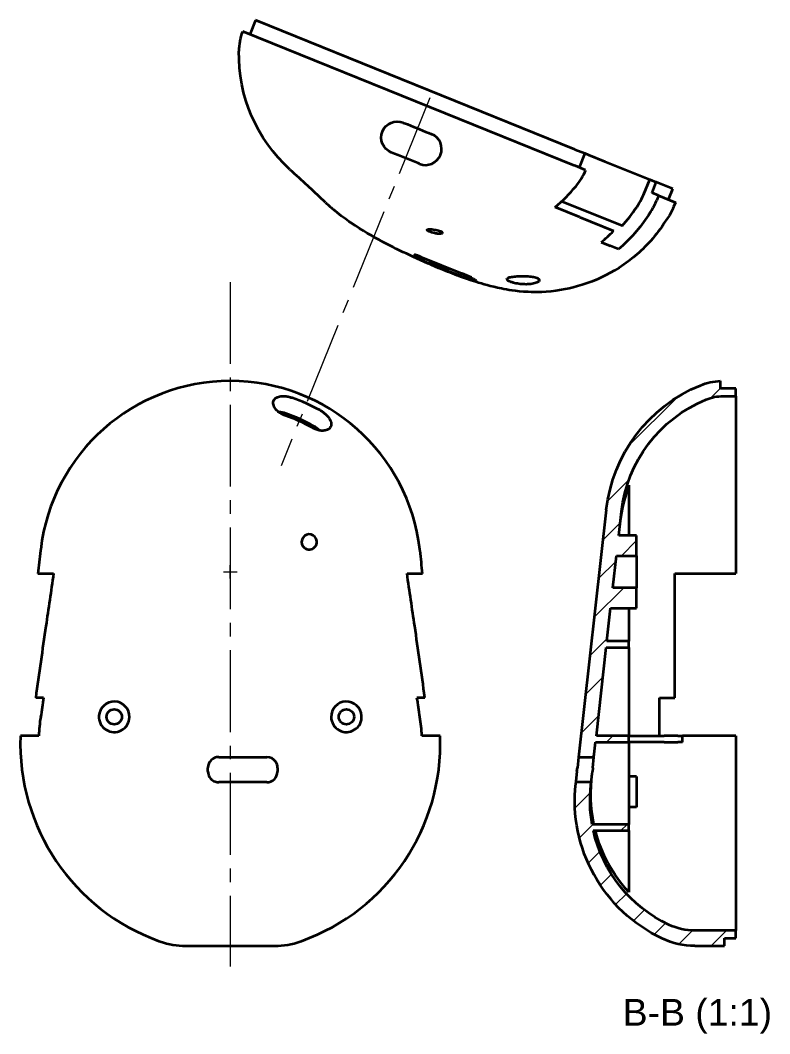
# Model space of a CAD drawing. Header units: millimetres. Extents: x 33 to 268, y 17 to 193.
# Drawn here: x 169.7 to 267.8, y 60.1 to 192.8 of the extents above; entities that cross this region are included whole.
import ezdxf

# ---------------------------------------------------------------- set-up
doc = ezdxf.new("R2010")
doc.units = ezdxf.units.MM
doc.header["$LTSCALE"] = 0.75
doc.linetypes.add('CENTER2', pattern=[28.575, 19.05, -3.175, 3.175, -3.175])
for name, color, linetype, lineweight in [('Hatching', 7, 'Continuous', 18), ('Smart Centers', 7, 'CENTER2', 18), ('View Labels', 7, 'Continuous', 18), ('Visible', 7, 'Continuous', 35)]:
    doc.layers.add(name, color=color, linetype=linetype, lineweight=lineweight)
doc.styles.get("Standard").update_dxf_attribs({"font": 'arial.ttf'})

# ---------------------------------------------------------------- blocks, each defined once
blk = doc.blocks.new('*U8')
at = {"layer": 'Smart Centers', "color": 0, "ltscale": 0.75, "transparency": 16777216}
blk.add_line((0, 51.39212), (0, -38.268726), dxfattribs=at)
blk = doc.blocks.new('*U9')
at = {"layer": 'Smart Centers', "color": 0, "ltscale": 0.75, "transparency": 16777216}
blk.add_line((16.611418, 41.114695), (-2.860965, -7.081135), dxfattribs=at)
blk = doc.blocks.new('*U28')
at = {"layer": 'Smart Centers', "color": 0, "linetype": 'Continuous', "ltscale": 0.75, "transparency": 16777216}
for p, q in [((-0.892969, 0), (0.892969, 0)), ((0, -0.892969), (0, 0.892969))]:
    blk.add_line(p, q, dxfattribs=at)

msp = doc.modelspace()

# ---------------------------------------------------------------- hatches: boundary and pattern name
at = {"layer": 'Hatching'}
h = msp.add_hatch(dxfattribs=at)
h.set_pattern_fill('ANSI31', color=256, style=0)
edge = h.paths.add_edge_path(flags=0)
edge.add_spline(control_points=[(242.38, 92.83), (242.12, 90.52), (242.27, 88.19), (243.35, 83.68), (244.28, 81.54), (246.99, 77.42), (248.83, 75.55), (251.86, 73.49), (252.77, 72.96), (253.73, 72.51)], knot_values=[-2.953876, -2.953876, -2.953876, -2.953876, -2.258227, -2.258227, -1.562578, -1.562578, -0.781289, -0.781289, -0.463965, -0.463965, -0.463965, -0.463965], degree=3, periodic=0)
edge.add_spline(control_points=[(253.73, 72.51), (254.39, 72.2), (255.09, 71.96), (256.52, 71.64), (257.26, 71.56), (257.99, 71.56)], knot_values=[-0.441084, -0.441084, -0.441084, -0.441084, -0.220542, -0.220542, 0, 0, 0, 0], degree=3, periodic=0)
edge.add_line((257.99, 71.56), (261.86, 71.56))
edge.add_line((261.86, 71.56), (261.86, 72.56))
edge.add_line((261.86, 72.56), (263.36, 72.56))
edge.add_line((263.36, 72.56), (263.36, 73.56))
edge.add_line((263.36, 73.56), (257.99, 73.56))
edge.add_spline(control_points=[(257.99, 73.56), (257.4, 73.56), (256.82, 73.62), (255.67, 73.88), (255.11, 74.07), (254.58, 74.32)], knot_values=[-0.352867, -0.352867, -0.352867, -0.352867, -0.176434, -0.176434, 0, 0, 0, 0], degree=3, periodic=0)
edge.add_spline(control_points=[(254.58, 74.32), (253.86, 74.66), (253.17, 75.05), (250.53, 76.75), (248.82, 78.39), (246.15, 82.23), (245.2, 84.38), (244.69, 86.66)], knot_values=[-1.645236, -1.645236, -1.645236, -1.645236, -1.40632, -1.40632, -0.70316, -0.70316, -0.003704, -0.003704, -0.003704, -0.003704], degree=3, periodic=0)
edge.add_line((244.69, 86.66), (249.36, 86.66))
edge.add_line((249.36, 86.66), (249.36, 87.46))
edge.add_line((249.36, 87.46), (244.53, 87.46))
edge.add_spline(control_points=[(244.53, 87.46), (244.41, 88.17), (244.32, 88.88), (244.23, 90.6), (244.26, 91.61), (244.37, 92.6)], knot_values=[-0.516925, -0.516925, -0.516925, -0.516925, -0.30093, -0.30093, 0, 0, 0, 0], degree=3, periodic=0)
edge.add_line((244.37, 92.6), (244.41, 92.99))
edge.add_line((244.41, 92.99), (242.4, 92.99))
edge.add_line((242.4, 92.99), (242.38, 92.83))
edge = h.paths.add_edge_path(flags=0)
edge.add_line((261.36, 144.56), (261.36, 145.55))
edge.add_spline(control_points=[(261.36, 145.55), (260.93, 145.53), (260.49, 145.47), (259.6, 145.28), (259.15, 145.14), (258.71, 144.96)], knot_values=[-0.273792, -0.273792, -0.273792, -0.273792, -0.142705, -0.142705, 0, 0, 0, 0], degree=3, periodic=0)
edge.add_spline(control_points=[(258.71, 144.96), (256.65, 144.12), (254.74, 142.95), (251.32, 139.94), (249.84, 138.1), (247.47, 133.77), (246.68, 131.26), (246.39, 128.67)], knot_values=[-2.149526, -2.149526, -2.149526, -2.149526, -1.482182, -1.482182, -0.781289, -0.781289, 0, 0, 0, 0], degree=3, periodic=0)
edge.add_line((246.39, 128.67), (242.77, 96.29))
edge.add_line((242.77, 96.29), (244.78, 96.29))
edge.add_line((244.78, 96.29), (245, 98.26))
edge.add_line((245, 98.26), (249.36, 98.26))
edge.add_line((249.36, 98.26), (249.36, 99.06))
edge.add_line((249.36, 99.06), (245.09, 99.06))
edge.add_line((245.09, 99.06), (246.39, 110.66))
edge.add_line((246.39, 110.66), (249.36, 110.66))
edge.add_line((249.36, 110.66), (249.36, 111.46))
edge.add_line((249.36, 111.46), (246.48, 111.46))
edge.add_line((246.48, 111.46), (246.96, 115.81))
edge.add_line((246.96, 115.81), (250.36, 115.81))
edge.add_line((250.36, 115.81), (250.36, 118.46))
edge.add_line((250.36, 118.46), (247.26, 118.46))
edge.add_line((247.26, 118.46), (247.73, 122.66))
edge.add_line((247.73, 122.66), (250.36, 122.66))
edge.add_line((250.36, 122.66), (250.36, 125.31))
edge.add_line((250.36, 125.31), (248.03, 125.31))
edge.add_line((248.03, 125.31), (248.38, 128.45))
edge.add_spline(control_points=[(248.38, 128.45), (248.61, 130.54), (249.21, 132.57), (251.08, 136.34), (252.34, 138.04), (255.49, 141.04), (257.39, 142.26), (259.46, 143.11)], knot_values=[-1.964768, -1.964768, -1.964768, -1.964768, -1.333964, -1.333964, -0.70316, -0.70316, -0.030196, -0.030196, -0.030196, -0.030196], degree=3, periodic=0)
edge.add_spline(control_points=[(259.46, 143.11), (259.82, 143.26), (260.19, 143.37), (260.95, 143.52), (261.34, 143.56), (261.73, 143.56)], knot_values=[-0.232763, -0.232763, -0.232763, -0.232763, -0.116381, -0.116381, 0, 0, 0, 0], degree=3, periodic=0)
edge.add_line((261.73, 143.56), (263.36, 143.56))
edge.add_line((263.36, 143.56), (263.36, 144.56))
edge.add_line((263.36, 144.56), (261.36, 144.56))

# ---------------------------------------------------------------- linework, layer by layer
at = {"layer": 'Visible', "extrusion": (-0.347329, 0.14033, 0.927184)}
for p, q in [((200.46, 192.78), (199.71, 190.93)), ((242.29, 175.88), (200.46, 192.78)), ((242.28, 173.73), (198.78, 191.3)), ((242.29, 175.88), (243.58, 175.36)), ((243.58, 175.36), (242.83, 173.51)), ((243.58, 175.36), (244.05, 175.17)), ((244.05, 175.17), (246.18, 174.31)), ((246.18, 174.31), (252.08, 171.93)), ((242.35, 173.7), (242.28, 173.73)), ((243.69, 173.16), (242.35, 173.7)), ((251.27, 169.92), (252.08, 171.93)), ((252.08, 171.93), (252.94, 171.58)), ((252.38, 170.19), (252.94, 171.58)), ((255.09, 170.71), (252.94, 171.58)), ((209.64, 168.92), (207.26, 171.13)), ((253.24, 169.84), (252.38, 170.19)), ((254.53, 169.32), (255.09, 170.71)), ((248.45, 165.85), (240.53, 169.04)), ((250.37, 168.32), (250.69, 168.81)), ((253.24, 169.84), (252.99, 169.23)), ((253.24, 169.84), (255.46, 168.94)), ((255.46, 168.94), (255.21, 168.33)), ((242.94, 166.99), (239.69, 168.3)), ((252.22, 167.75), (251.9, 167.25)), ((242.94, 166.99), (247.35, 165.21)), ((253.9, 166.07), (254.43, 166.86)), ((245.71, 163.72), (246.92, 163.23)), ((221.49, 161.84), (221.34, 161.96)), ((247.99, 162.79), (246.92, 163.23)), ((222.12, 161.82), (227.53, 159.63)), ((225.77, 159.94), (223.12, 161.01))]:
    msp.add_line(p, q, dxfattribs=at)
at = {"layer": 'Visible', "extrusion": (0, 1, -1.276e-13)}
for p, q in [((261.36, 144.56), (261.36, 145.55)), ((263.36, 144.56), (261.36, 144.56)), ((261.73, 143.56), (263.36, 143.56)), ((263.36, 143.56), (263.36, 144.56)), ((263.36, 143.56), (263.36, 123.11)), ((249.36, 131.88), (249.36, 125.31)), ((246.39, 128.67), (242.77, 96.29)), ((248.03, 125.31), (248.38, 128.45)), ((250.36, 125.31), (248.03, 125.31)), ((250.36, 122.66), (250.36, 125.31)), ((247.26, 118.46), (247.73, 122.66)), ((247.73, 122.66), (250.36, 122.66)), ((250.36, 122.66), (250.36, 118.46)), ((263.36, 123.11), (263.36, 120.31)), ((255.36, 113.24), (255.36, 120.31)), ((255.36, 120.31), (259.59, 120.31)), ((259.59, 120.31), (261.51, 120.31)), ((261.51, 120.31), (263.36, 120.31)), ((250.36, 118.46), (247.26, 118.46)), ((250.36, 115.81), (250.36, 118.46)), ((246.48, 111.46), (246.96, 115.81)), ((246.96, 115.81), (250.36, 115.81)), ((249.36, 115.81), (249.36, 111.46)), ((255.36, 104.06), (255.36, 113.24)), ((245.09, 99.06), (246.39, 110.66)), ((246.39, 110.66), (249.36, 110.66)), ((249.36, 111.46), (246.48, 111.46)), ((249.36, 110.66), (249.36, 111.46)), ((249.36, 110.66), (249.36, 99.06)), ((253.36, 101.31), (253.36, 104.06)), ((253.36, 104.06), (255.36, 104.06)), ((253.36, 99.06), (253.36, 101.31)), ((244.78, 96.29), (245, 98.26)), ((245, 98.26), (249.36, 98.26)), ((249.36, 99.06), (245.09, 99.06)), ((249.36, 98.26), (249.36, 99.06)), ((249.36, 99.06), (252.54, 99.06)), ((249.36, 98.26), (249.36, 87.46)), ((252.54, 98.26), (249.36, 98.26)), ((252.54, 99.06), (253.95, 99.06)), ((253.95, 98.26), (252.54, 98.26)), ((255.78, 99.06), (253.95, 99.06)), ((253.95, 98.26), (255.78, 98.26)), ((255.78, 99.06), (256.36, 99.06)), ((256.36, 98.26), (255.78, 98.26)), ((259.38, 99.06), (256.36, 99.06)), ((256.36, 98.26), (256.36, 99.06)), ((259.96, 99.06), (259.38, 99.06)), ((261.21, 99.06), (259.96, 99.06)), ((263.36, 99.06), (261.21, 99.06)), ((263.36, 99.06), (263.36, 74.01)), ((242.77, 96.29), (242.61, 94.89)), ((242.77, 96.29), (244.78, 96.29)), ((244.62, 94.89), (244.78, 96.29)), ((242.55, 94.39), (242.41, 93.13)), ((242.55, 94.39), (242.61, 94.89)), ((244.41, 92.99), (244.57, 94.39)), ((244.62, 94.89), (244.57, 94.39)), ((242.4, 92.99), (242.38, 92.83)), ((244.41, 92.99), (242.4, 92.99)), ((242.4, 92.99), (242.4, 92.99)), ((244.37, 92.6), (244.41, 92.99)), ((250.36, 93.74), (249.36, 93.74)), ((250.36, 93.74), (250.36, 89.74)), ((250.36, 89.74), (249.36, 89.74)), ((249.36, 87.46), (244.53, 87.46)), ((244.69, 86.66), (249.36, 86.66)), ((249.36, 86.66), (249.36, 87.46)), ((249.36, 86.66), (249.36, 78.59)), ((263.36, 73.56), (257.99, 73.56)), ((263.36, 74.01), (263.36, 73.56)), ((263.36, 72.56), (263.36, 73.56)), ((261.86, 71.56), (261.86, 72.56)), ((261.86, 72.56), (263.36, 72.56)), ((257.99, 71.56), (261.86, 71.56))]:
    msp.add_line(p, q, dxfattribs=at)
at = {"layer": 'Visible', "extrusion": (0, 1, 0)}
for p, q in [((171.98, 120.31), (172.39, 120.31)), ((221.92, 120.31), (222.34, 120.31)), ((172.72, 104.06), (171.68, 104.06)), ((222.64, 104.06), (221.6, 104.06)), ((169.85, 99.06), (169.68, 99.06)), ((169.98, 99.06), (169.85, 99.06)), ((172.08, 99.06), (169.98, 99.06)), ((224.34, 99.06), (222.24, 99.06)), ((224.47, 99.06), (224.34, 99.06)), ((224.64, 99.06), (224.47, 99.06)), ((195.64, 96.29), (201.94, 96.29)), ((194.24, 94.39), (194.24, 94.89)), ((203.34, 94.89), (203.34, 94.39)), ((198.72, 92.99), (195.64, 92.99)), ((201.94, 92.99), (198.72, 92.99)), ((191.33, 71.56), (192.15, 71.56)), ((192.15, 71.56), (202.17, 71.56)), ((202.17, 71.56), (202.99, 71.56))]:
    msp.add_line(p, q, dxfattribs=at)
at = {"layer": 'Visible'}
for centre in [(181.96, 101.56), (212.36, 101.56)]:
    msp.add_circle(centre, 1, dxfattribs=at)
at = {"layer": 'Visible', "extrusion": (-1e-16, 1e-16, -1)}
for centre, radius, start, end in [((-206.3, 188.55), 8, 1.436, 20.114), ((-218.58, 188.29), 20.29, 312.1415, 1.3), ((82.97, -141.35), 426.47, 132.4664, 132.8861), ((-203.01, 159.3), 11.6, 132.0796, 132.7827), ((-247.79, 171.33), 8, 202, 214), ((-226.75, 155.21), 4.34, 116.9423, 123.7838)]:
    msp.add_arc(centre, radius, start, end, dxfattribs=at)
at = {"layer": 'Visible', "extrusion": (-2e-16, 1e-16, -1)}
msp.add_arc((-219.03, 177.43), 2.1, 292, 112, dxfattribs=at)
at = {"layer": 'Visible'}
for centre, radius, start, end in [((222.73, 175.93), 2.1, 248, 68), ((235.85, 176.47), 8.52, 320.6264, 337.0871), ((245.3, 172.34), 6.44, 326.8442, 338.0154), ((248.33, 211.06), 57.21, 227.4418, 228.9747), ((245.03, 172.44), 8.59, 326.8453, 338.0154), ((228.03, 173.1), 13.05, 245.1518, 247.7056), ((252.71, 225.07), 70.48, 247.5294, 249.9541), ((197.16, 120.55), 25, 6.766, 173.234), ((197.16, 120.47), 24.27, 61.0515, 70.5114), ((203.32, 138.14), 3.34, 70.5848, 87.2797), ((197.16, 120.24), 21.99, 60.565, 71.009), ((197.16, 120.43), 22.1, 60.4064, 70.7995), ((206.34, 136.58), 3.52, 44.9141, 60.5327), ((207.5, 124.47), 1, 314.989, 231.0481), ((207.5, 124.47), 1, 231.0481, 314.989), ((181.96, 101.56), 2, 359.1321, 176.2318), ((212.36, 101.56), 2, 3.7682, 180.8679), ((181.96, 101.56), 2, 176.2318, 359.1321), ((212.36, 101.56), 2, 180.8679, 3.7682), ((197.16, 98.06), 27.5, 177.9161, 250.1371), ((197.16, 98.06), 27.5, 289.8629, 2.0839), ((195.64, 94.89), 1.4, 90, 180), ((201.94, 94.89), 1.4, 33.8705, 90), ((201.94, 94.89), 1.4, 0, 33.8705), ((195.64, 94.39), 1.4, 180, 243.8439), ((201.94, 94.39), 1.4, 270, 360), ((195.64, 94.39), 1.4, 243.8439, 268.0421), ((195.64, 94.39), 1.4, 268.0421, 270), ((191.33, 81.56), 10, 250.537, 270), ((202.99, 81.56), 10, 270, 289.463)]:
    msp.add_arc(centre, radius, start, end, dxfattribs=at)
at = {"layer": 'Visible', "extrusion": (2e-16, 0, -1)}
for centre, radius, start, end in [((-266.27, 126.45), 20, 6.3824, 67.7901), ((-261.73, 137.56), 8, 67.7901, 87.3857), ((-261.73, 137.56), 6, 67.7901, 90), ((-266.27, 126.45), 18, 6.3824, 67.7901), ((-273.5, 123.64), 25.5, 5.5554, 18.8494), ((-265, 91.55), 20.63, 348.5688, 7.2394), ((-262.26, 90.6), 20, 295.2468, 6.3824), ((-262.26, 90.6), 18, 349.9382, 6.3824), ((-262.26, 90.6), 18, 295.2468, 347.3406), ((-262.61, 91.05), 18.18, 316.7677, 346.0266), ((-257.99, 81.56), 8, 270, 295.2468), ((-257.99, 81.56), 10, 270, 295.2468)]:
    msp.add_arc(centre, radius, start, end, dxfattribs=at)
at = {"layer": 'Visible'}
for centre, major_axis, ratio, start_param, end_param in [((234.74, 179.36), (6.37, 19.1), 0.924428, 4.112173, 4.224664), ((222.54, 161.48), (-1.28, 0.58), 0.103528, -1.182439, 0.388358), ((222.7, 161.35), (-1.28, 0.58), 0.103528, 0.388358, 1.502643), ((222.7, 161.35), (-1.28, 0.58), 0.103528, 1.924982, 1.959154), ((227.96, 159.29), (-1.28, 0.58), 0.103528, 4.121102, 5.100747), ((183.41, 28.99), (15.81, 179.91), 0.110742, 1.091961, 1.150146), ((210.91, 28.99), (-15.81, 179.91), 0.110742, -1.150146, -1.091961), ((181.84, 11.11), (15.81, 179.91), 0.110742, 1.037655, 1.054046), ((212.48, 11.11), (-15.81, 179.91), 0.110742, -1.054046, -1.037655)]:
    msp.add_ellipse(centre, major_axis=major_axis, ratio=ratio, start_param=start_param, end_param=end_param, dxfattribs=at)
for points, knots in [([(219.81, 179.37), (219.99, 179.3), (220.17, 179.23), (221.41, 178.73), (222.47, 178.3), (223.52, 177.87)], [-11.9050426, -11.9050426, -11.9050426, -11.9050426, -11.847305, -11.847305, -11.5033683, -11.5033683, -11.5033683, -11.5033683]), ([(221.95, 173.98), (221.88, 174.01), (221.82, 174.03), (220.59, 174.53), (219.41, 175.01), (218.24, 175.48)], [-3.458134, -3.458134, -3.458134, -3.458134, -3.4371572, -3.4371572, -3.0561651, -3.0561651, -3.0561651, -3.0561651]), ([(253.9, 166.07), (252.7, 164.29), (251.28, 162.83), (248.24, 160.36), (246.65, 159.49), (243.31, 158.03), (241.78, 157.69), (238.48, 157.13), (237.2, 157.16), (234.45, 157.28), (233.49, 157.47), (231.19, 157.93), (230.26, 158.22), (227.61, 159.06), (226.06, 159.66), (223.17, 160.86), (221.9, 161.42), (219.47, 162.57), (218.31, 163.14), (215.78, 164.48), (214.53, 165.17), (212.33, 166.68), (211.71, 167.11), (210.88, 167.81)], [-1.164875, -1.164875, -1.164875, -1.164875, -1.130782, -1.130782, -1.089525, -1.089525, -1.030408, -1.030408, -0.931472, -0.931472, -0.763812, -0.763812, -0.465075, -0.465075, 0.088463, 0.088463, 0.514057, 0.514057, 0.92167, 0.92167, 1.428237, 1.428237, 1.602818, 1.602818, 1.602818, 1.602818]), ([(223.56, 164.99), (223.48, 165.02), (223.4, 165.04), (223.25, 165.1), (223.18, 165.13), (223.07, 165.19), (223.02, 165.22), (222.95, 165.28), (222.94, 165.31), (222.94, 165.36), (222.96, 165.38), (223.05, 165.41), (223.12, 165.42), (223.31, 165.43), (223.42, 165.42), (223.66, 165.4), (223.78, 165.38), (224.02, 165.34), (224.14, 165.31), (224.37, 165.26), (224.48, 165.22), (224.64, 165.16), (224.71, 165.13), (224.82, 165.07), (224.86, 165.04), (224.92, 164.98), (224.93, 164.95), (224.91, 164.89), (224.87, 164.86), (224.81, 164.85)], [-0.4921353, -0.4921353, -0.4921353, -0.4921353, -0.4649935, -0.4649935, -0.4361956, -0.4361956, -0.4055137, -0.4055137, -0.3722435, -0.3722435, -0.334487, -0.334487, -0.2920141, -0.2920141, -0.250682, -0.250682, -0.2119906, -0.2119906, -0.1756533, -0.1756533, -0.1395821, -0.1395821, -0.109492, -0.109492, -0.0789048, -0.0789048, -0.0421498, -0.0421498, 0, 0, 0, 0]), ([(233.47, 158.74), (233.41, 158.79), (233.37, 158.85), (233.38, 158.96), (233.44, 159.01), (233.63, 159.1), (233.79, 159.15), (234.2, 159.21), (234.44, 159.24), (234.94, 159.27), (235.23, 159.28), (235.81, 159.27), (236.11, 159.26), (236.61, 159.21), (236.84, 159.18), (237.23, 159.08), (237.38, 159.02), (237.47, 158.95), (237.48, 158.95), (237.48, 158.94), (237.49, 158.94)], [-0.6157333, -0.6157333, -0.6157333, -0.6157333, -0.5541334, -0.5541334, -0.4780876, -0.4780876, -0.3962726, -0.3962726, -0.3144577, -0.3144577, -0.2316426, -0.2316426, -0.1488274, -0.1488274, -0.0744137, -0.0744137, 0, 0, 0, 0.0043953, 0.0043953, 0.0043953, 0.0043953]), ([(237.49, 158.94), (237.54, 158.9), (237.57, 158.86), (237.62, 158.77), (237.61, 158.71), (237.54, 158.57), (237.44, 158.5), (237.14, 158.36), (236.93, 158.3), (236.44, 158.22), (236.17, 158.2), (235.64, 158.2), (235.38, 158.21), (234.87, 158.27), (234.62, 158.31), (234.21, 158.41), (234.05, 158.45), (233.81, 158.54), (233.72, 158.58), (233.57, 158.66), (233.52, 158.7), (233.47, 158.74)], [-0.6698292, -0.6698292, -0.6698292, -0.6698292, -0.6278746, -0.6278746, -0.5703263, -0.5703263, -0.48518, -0.48518, -0.3903462, -0.3903462, -0.3018722, -0.3018722, -0.224701, -0.224701, -0.1463738, -0.1463738, -0.0865704, -0.0865704, -0.0415634, -0.0415634, 0, 0, 0, 0]), ([(204.32, 141.03, 0), (204.3, 141.04, 0), (204.28, 141.04, 0), (204.22, 141.07, 0), (204.18, 141.08, 0), (204.08, 141.13, 0), (204.01, 141.16, 0), (203.78, 141.27, 0), (203.62, 141.37, 0), (203.32, 141.61, 0), (203.18, 141.75, 0), (202.93, 142.08, 0), (202.84, 142.28, 0), (202.76, 142.67, 0), (202.78, 142.87, 0), (202.95, 143.18, 0), (203.08, 143.3, 0), (203.39, 143.46, 0), (203.56, 143.52, 0), (203.93, 143.57, 0), (204.12, 143.57, 0), (204.5, 143.54, 0), (204.69, 143.51, 0), (204.96, 143.44, 0), (205.03, 143.42, 0), (205.14, 143.39, 0), (205.19, 143.37, 0), (205.24, 143.36, 0), (205.25, 143.35, 0), (205.26, 143.35, 0)], [-1.025711, -1.025711, -1.025711, -1.025711, -1.0199, -1.0199, -1.0063431, -1.0063431, -0.9849086, -0.9849086, -0.9261876, -0.9261876, -0.855237, -0.855237, -0.7606214, -0.7606214, -0.6501105, -0.6501105, -0.5545822, -0.5545822, -0.4750532, -0.4750532, -0.4092461, -0.4092461, -0.3471078, -0.3471078, -0.3247421, -0.3247421, -0.3108631, -0.3108631, -0.308022, -0.308022, -0.308022, -0.308022]), ([(208.91, 141.71, 0), (208.91, 141.7, 0), (208.92, 141.7, 0), (208.96, 141.68, 0), (209, 141.65, 0), (209.1, 141.59, 0), (209.16, 141.56, 0), (209.35, 141.43, 0), (209.48, 141.33, 0), (209.78, 141.07, 0), (209.93, 140.9, 0), (210.2, 140.53, 0), (210.3, 140.32, 0), (210.4, 139.92, 0), (210.38, 139.71, 0), (210.22, 139.39, 0), (210.1, 139.27, 0), (209.8, 139.11, 0), (209.63, 139.06, 0), (209.29, 139.02, 0), (209.12, 139.02, 0), (208.77, 139.07, 0), (208.59, 139.12, 0), (208.32, 139.22, 0), (208.23, 139.26, 0), (208.1, 139.32, 0), (208.06, 139.34, 0), (208, 139.37, 0), (207.99, 139.38, 0), (207.97, 139.39, 0)], [-1.1325656, -1.1325656, -1.1325656, -1.1325656, -1.1306363, -1.1306363, -1.1170293, -1.1170293, -1.0966883, -1.0966883, -1.0458196, -1.0458196, -0.9673246, -0.9673246, -0.8709559, -0.8709559, -0.7595628, -0.7595628, -0.6626675, -0.6626675, -0.5852741, -0.5852741, -0.5229482, -0.5229482, -0.4634006, -0.4634006, -0.4345371, -0.4345371, -0.4190526, -0.4190526, -0.4145398, -0.4145398, -0.4145398, -0.4145398]), ([(172.34, 123.5, 0), (172.33, 123.47, 0), (172.33, 123.44, 0), (172.32, 123.39, 0), (172.32, 123.37, 0), (172.32, 123.34, 0)], [-0.01570426, -0.01570426, -0.01570426, -0.01570426, -0.00785239, -0.00785239, 0, 0, 0, 0]), ([(222, 123.34, 0), (222, 123.37, 0), (221.99, 123.39, 0), (221.99, 123.44, 0), (221.99, 123.47, 0), (221.98, 123.5, 0)], [-0.01570426, -0.01570426, -0.01570426, -0.01570426, -0.00785186, -0.00785186, 0, 0, 0, 0]), ([(172.32, 123.34, 0), (172.26, 122.83, 0), (172.2, 122.32, 0), (172.09, 121.31, 0), (172.03, 120.81, 0), (171.98, 120.31, 0)], [-0.3074809, -0.3074809, -0.3074809, -0.3074809, -0.1536263, -0.1536263, -0.0022439, -0.0022439, -0.0022439, -0.0022439]), ([(222.34, 120.31, 0), (222.29, 120.81, 0), (222.23, 121.31, 0), (222.12, 122.32, 0), (222.06, 122.83, 0), (222, 123.34, 0)], [-0.3052369, -0.3052369, -0.3052369, -0.3052369, -0.1536471, -0.1536471, 0, 0, 0, 0]), ([(242.41, 93.13), (242.41, 93.09), (242.41, 93.05), (242.4, 93), (242.4, 92.99), (242.4, 92.99)], [-0.05921016, -0.05921016, -0.05921016, -0.05921016, -0.02951967, -0.02951967, 0, 0, 0, 0]), ([(187.82, 72.19, 0), (187.85, 72.18, 0), (187.88, 72.17, 0), (187.94, 72.15, 0), (187.97, 72.14, 0), (188, 72.13, 0)], [-0.01375842, -0.01375842, -0.01375842, -0.01375842, -0.00687921, -0.00687921, 0, 0, 0, 0]), ([(206.32, 72.13, 0), (206.35, 72.14, 0), (206.38, 72.15, 0), (206.44, 72.17, 0), (206.47, 72.18, 0), (206.5, 72.19, 0)], [0, 0, 0, 0, 0.00687921, 0.00687921, 0.01375842, 0.01375842, 0.01375842, 0.01375842])]:
    msp.add_open_spline(points, degree=3, knots=knots, dxfattribs=at)
at = {"layer": 'Visible', "extrusion": (-1.8462e-12, 1.6671e-12, -1)}
msp.add_open_spline([(239.69, 168.3), (240.68, 169.13), (241.6, 170.06), (242.43, 171.07)], degree=3, dxfattribs=at)
at = {"layer": 'Visible', "extrusion": (-7.639e-13, 7.707e-13, -1)}
msp.add_open_spline([(251.9, 167.25), (250.8, 165.58), (249.49, 164.08), (247.99, 162.79)], degree=3, dxfattribs=at)
at = {"layer": 'Visible', "extrusion": (6.8542e-12, -5.5097e-12, -1)}
msp.add_open_spline([(248.45, 165.85), (249.15, 166.61), (249.79, 167.44), (250.37, 168.32)], degree=3, dxfattribs=at)
at = {"layer": 'Visible', "extrusion": (-7.371e-13, -6.4212e-12, -1)}
msp.add_open_spline([(224.81, 164.85), (224.77, 164.84), (224.71, 164.83), (224.59, 164.82), (224.53, 164.82), (224.4, 164.82), (224.34, 164.83), (224.23, 164.84), (224.18, 164.85), (224.05, 164.87), (223.97, 164.88), (223.78, 164.93), (223.67, 164.96), (223.56, 164.99)], degree=3, knots=[-0.1507513, -0.1507513, -0.1507513, -0.1507513, -0.1232012, -0.1232012, -0.0959917, -0.0959917, -0.0766265, -0.0766265, -0.0583924, -0.0583924, -0.0358126, -0.0358126, 0, 0, 0, 0], dxfattribs=at)
at = {"layer": 'Visible', "extrusion": (-5.0688e-12, -1.78753e-11, -1)}
msp.add_open_spline([(228.55, 158.86), (228.64, 158.83), (228.72, 158.8), (228.87, 158.75), (228.94, 158.73), (229.13, 158.67), (229.23, 158.64), (229.37, 158.62), (229.4, 158.62), (229.41, 158.64), (229.38, 158.67), (229.33, 158.71)], degree=3, knots=[-0.3371795, -0.3371795, -0.3371795, -0.3371795, -0.3082284, -0.3082284, -0.2790806, -0.2790806, -0.2239217, -0.2239217, -0.1680282, -0.1680282, -0.1161871, -0.1161871, -0.1161871, -0.1161871], dxfattribs=at)
at = {"layer": 'Visible', "extrusion": (7.61508e-11, 1.15533e-10, -1)}
msp.add_open_spline([(229.17, 158.81), (229.22, 158.78), (229.27, 158.74), (229.33, 158.71)], degree=3, dxfattribs=at)
at = {"layer": 'Visible'}
for points in [[(172.39, 120.31, 0), (172.82, 120.31, 0), (173.36, 120.31, 0), (174.02, 120.31, 0)], [(174.02, 120.31, 0), (173.68, 118.02, 0), (173.35, 115.73, 0), (173.01, 113.44, 0)], [(220.3, 120.31, 0), (220.96, 120.31, 0), (221.5, 120.31, 0), (221.92, 120.31, 0)], [(221.31, 113.44, 0), (220.97, 115.73, 0), (220.64, 118.02, 0), (220.3, 120.31, 0)], [(172.33, 101.52, 0), (172.2, 100.7, 0), (172.12, 99.88, 0), (172.08, 99.06, 0)], [(222.24, 99.06, 0), (222.2, 99.88, 0), (222.11, 100.7, 0), (221.99, 101.52, 0)]]:
    msp.add_open_spline(points, degree=3, dxfattribs=at)

# ---------------------------------------------------------------- block references
at = {"layer": 'Smart Centers', "ltscale": 0.75}
for name, p in [('*U9', (206.67, 141.5)), ('*U8', (197.16, 107.11)), ('*U28', (197.16, 120.55))]:
    msp.add_blockref(name, p, dxfattribs=at)

# ---------------------------------------------------------------- texts
at = {"layer": 'View Labels', "insert": (258.32, 60.06), "char_height": 3.5, "width": 20.778, "attachment_point": 8}
msp.add_mtext('B-B (1:1)', dxfattribs=at)

doc.saveas('drawing.dxf')
